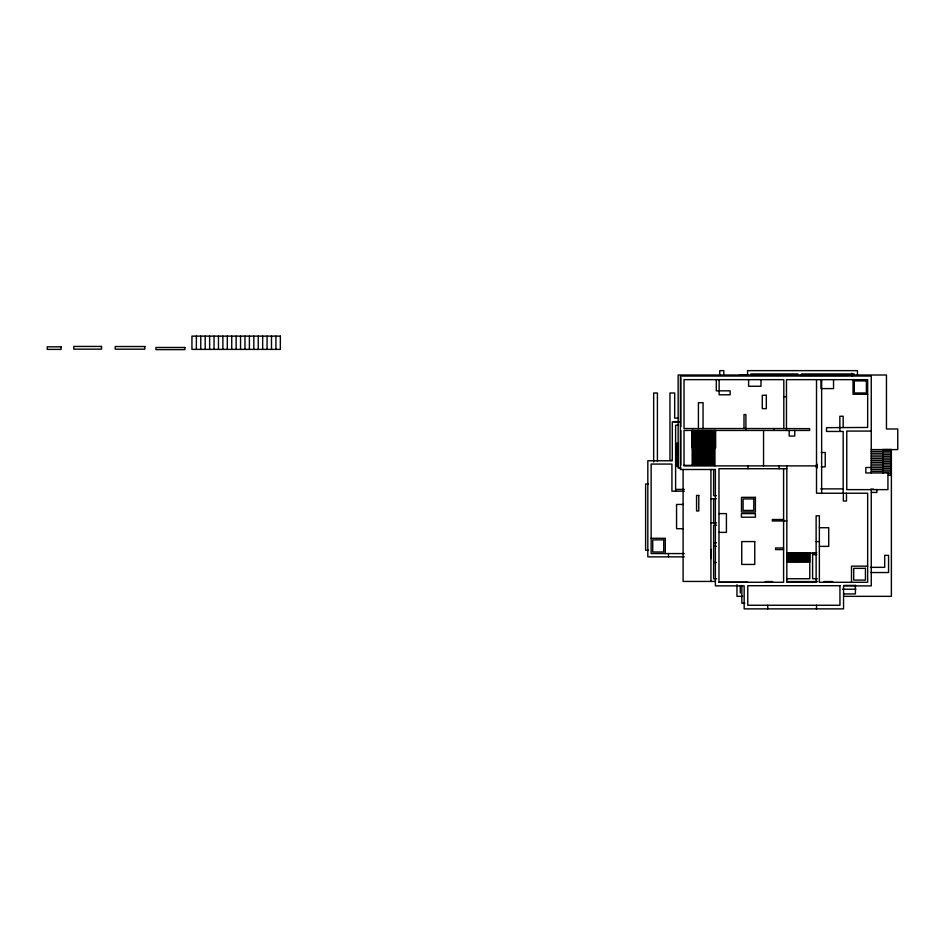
<?xml version="1.0" encoding="UTF-8"?>
<svg xmlns="http://www.w3.org/2000/svg" width="945" height="945" viewBox="0 0 945 945"><rect width="100%" height="100%" fill="white"/><g stroke="black" fill="none" stroke-linecap="round" stroke-linejoin="round"><path stroke-width="1.42" d="M786.464 430.459L786.464 379.654L867.652 379.654L867.652 427.459L826.521 427.672L826.521 431.44L843.164 431.44L843.164 493.243M750.862 373.96L797.875 373.96M801.514 373.96L854.15 373.96M739.746 374.881L748.369 374.881M800.521 375.366L848.185 375.366M867.652 394.254L853.051 394.254L853.051 379.654M783.807 396.664L786.464 396.664M677.636 418.092L674.683 418.092L674.683 392.99L669.958 392.99L669.958 460.416L672.32 460.416M673.49 421.624L679.136 421.624M679.656 421.907L672.297 421.907L672.297 460.758L647.821 460.758L647.821 556.877L684.286 556.877M678.51 425.215L675.604 425.215L675.604 491.176M783.807 428.546L684.026 428.546L684.026 379.654L783.807 379.654L783.807 428.546L809.676 428.676L809.676 430.459L684.026 430.459L684.026 465.885L816.515 465.885M871.255 431.074L846.767 431.074L846.767 489.628L887.934 489.628L887.934 472.949L865.809 472.949L865.809 467.503L871.255 467.503M675.604 443.359L678.486 443.359M675.604 444.504L678.439 444.504M675.604 445.65L678.439 445.65M675.604 446.808L678.439 446.808M675.604 447.954L678.439 447.954M675.604 449.099L678.439 449.099M882.677 449.477L891.383 449.477L891.383 596.342L843.649 596.342M871.243 449.607L897.75 449.607L897.75 428.995L886.457 428.995L886.457 375.011L678.144 375.011L678.144 468.035L681.002 468.035M675.604 450.245L678.439 450.245M882.677 451.202L891.383 451.202M675.604 451.403L678.439 451.403M871.243 451.426L882.913 451.426M821.24 452.49L825.221 452.49L825.221 466.854L821.24 466.854M675.604 452.549L678.439 452.549M882.677 452.927L891.383 452.927M871.243 453.234L882.913 453.234M675.604 453.694L678.439 453.694M882.677 454.639L891.383 454.639M675.604 454.852L678.439 454.852M871.243 455.053L882.913 455.053M675.604 455.998L678.439 455.998M882.677 456.364L891.383 456.364M871.243 456.86L882.913 456.86M675.604 457.144L678.439 457.144M882.677 458.089L891.383 458.089M675.604 458.29L678.439 458.29M871.243 458.668L882.913 458.668M675.604 459.447L678.439 459.447M882.677 459.813L891.383 459.813M871.243 460.487L882.913 460.487M675.604 460.593L678.439 460.593M882.677 461.538L891.383 461.538M675.604 461.739L678.439 461.739M871.243 462.294L882.913 462.294M675.604 462.896L678.439 462.896M882.677 463.263L891.383 463.263M675.604 464.042L678.439 464.042M871.243 464.113L882.913 464.113M882.677 464.987L891.383 464.987M675.604 465.188L678.439 465.188M683.672 465.353L713.629 465.353L713.629 447.847M871.243 465.92L882.913 465.92M675.604 466.346L678.439 466.346M882.677 466.712L891.383 466.712M871.243 467.74L882.913 467.74M882.677 468.436L891.383 468.436M786.831 468.732L718.98 468.732L718.98 582.25L783.594 582.274L783.594 468.732M871.243 469.547L882.913 469.547M882.677 470.161L891.383 470.161M871.243 471.354L882.913 471.354M882.677 471.886L891.383 471.886M888.477 473.61L891.383 473.61M888.477 475.335L891.383 475.335M648.294 483.958L645.612 483.958L645.612 550.25L648.542 550.25M820.721 488.884L843.164 488.884M870.806 489.132L873.558 489.132M675.604 489.404L684.334 489.404M684.334 491.176L671.93 491.176L671.93 464.066L651.14 464.066L651.14 553.569L684.286 553.569M871.396 492.439L876.865 492.439L876.865 489.498M716.31 495.652L713.629 495.652L713.629 469.677M710.935 498.783L716.31 498.783M683.377 504.441L676.561 504.441L676.561 528.704L683.377 528.704M718.98 513.607L726.422 513.607L726.422 532.389L718.98 532.389M783.594 519.514L772.313 519.514L772.313 520.967L786.831 520.967M710.935 522.88L716.487 522.88M716.546 525.172L713.629 525.172L713.629 578.742L716.57 578.742M819.374 527.723L828.718 527.723L828.718 546.375L819.374 546.375M651.14 538.284L665.28 538.284L665.28 553.569M816.126 541.615L819.374 541.615M713.629 542.808L716.404 542.808M713.629 546.245L716.404 546.245M783.594 547.982L775.585 547.982L775.585 549.612L783.594 549.612M786.748 552.837L809.782 552.837M816.799 552.742L812.605 552.742L812.605 578.742L817.437 578.742M786.831 553.073L816.126 553.073M786.748 553.888L809.782 553.888M812.605 554.62L816.799 554.62M786.748 554.928L809.782 554.928M786.748 555.967L809.782 555.967M786.748 557.007L809.782 557.007M786.748 558.046L809.782 558.046M786.748 559.097L809.782 559.097M786.748 560.137L809.782 560.137M786.748 561.176L809.782 561.176M786.748 562.216L809.782 562.216M713.629 562.499L716.345 562.499M867.652 566.138L851.504 566.138L851.504 582.285M870.463 567.343L884.697 567.343L884.697 555.353L888.56 555.353L888.56 572.54L870.877 572.54M787.067 578.742L809.782 578.742L809.782 552.695M715.353 581.435L683.105 581.435L683.105 469.511M765.261 581.553L772.526 581.553M786.689 581.565L817.685 581.565M823.886 581.553L832.651 581.553M718.98 582.25L747.767 582.25M765.261 582.262L772.526 582.262M823.886 582.285L832.651 582.285M843.755 585.428L855.568 585.428M842.716 589.207L855.934 589.207M843.743 593.933L855.39 593.933L855.39 585.368M742.675 596.342L736.958 596.342L736.958 584.731M744.778 603.193L741.86 603.193L741.86 585.782M882.913 449.607L882.913 473.173M871.255 472.949L871.255 376.051L680.412 376.051L680.412 469.5L715.377 469.5L715.377 585.865L744.164 585.865L744.164 608.875L843.554 608.875L843.554 585.9L871.255 585.9L871.255 489.628M857.458 375.047L857.458 370.641L747.554 370.641L747.554 374.988M851.717 373.31L851.717 376.252M846.484 493.243L846.484 501.027L843.353 501.027L843.353 493.243M843.164 427.459L843.164 416.261L839.845 416.261L839.845 431.44M833.549 379.654L833.549 388.596L821.004 388.596L821.004 379.654M821.642 379.654L821.642 493.243M816.515 379.654L816.515 493.243L867.652 493.243L867.652 582.285L819.374 582.285L819.374 515.828L816.126 515.828L816.126 582.285L786.831 582.274L786.831 465.885M816.515 605.261L816.515 608.875M794.745 430.459L794.745 436.035L789.169 436.035L789.169 430.459M794.875 552.695L794.875 562.216M779.082 465.885L779.082 468.732M773.695 428.546L773.695 430.459M767.742 605.261L767.742 608.875M763.56 430.459L763.56 465.885M760.997 379.654L760.997 386.257L748.605 386.257L748.605 379.654M748.038 465.885L748.038 468.732M745.889 430.459L745.889 414.583L743.999 414.583L743.999 428.546M740.266 585.676L740.266 593.035M723.823 374.988L723.823 370.641L719.747 370.641L719.747 375.035M719.133 379.654L719.133 394.786L730.142 394.786L730.142 390.84L716.31 390.84L716.31 379.654M715.649 430.341L715.649 447.847L692.177 447.847L692.177 430.341L692.177 465.353M714.963 430.459L714.963 465.885M714.337 430.341L714.337 447.847M713.629 498.783L713.629 522.88M713.038 430.341L713.038 447.847M712.554 447.847L712.554 465.353M711.727 430.341L711.727 447.847M711.479 447.847L711.479 465.353M710.935 469.5L710.935 581.435M710.805 549.506L710.805 558.601M710.427 430.341L710.404 465.353M709.341 447.847L709.341 465.353M709.128 430.341L709.128 447.847M708.266 447.847L708.266 465.353M707.817 430.341L707.817 447.847M707.191 447.847L707.191 465.353M706.517 430.341L706.517 447.847M706.116 447.847L706.116 465.353M705.218 430.341L705.218 447.847M705.041 447.847L705.041 465.353M703.966 447.847L703.966 465.353M703.907 430.341L703.907 447.847M703.056 428.546L703.056 402.688L698.414 402.688L698.414 428.546M702.903 447.847L702.903 465.353M702.607 430.341L702.607 447.847M701.828 447.847L701.828 465.353M701.296 430.341L701.296 447.847M700.753 447.847L700.753 465.353M699.997 430.341L699.997 447.847M699.678 447.847L699.678 465.353M698.698 430.341L698.698 447.847M698.603 447.847L698.603 465.353M697.54 447.847L697.54 465.353M697.386 430.341L697.386 447.847M696.465 447.847L696.465 465.353M696.087 430.341L696.087 447.847M695.39 447.847L695.39 465.353M694.776 430.341L694.776 447.847M694.315 447.847L694.315 465.353M693.476 430.341L693.476 447.847M693.24 447.847L693.24 465.353M680.837 377.705L680.837 426.715M680.837 430.341L680.837 465.353M668.469 553.569L668.469 556.877M657.413 461.396L657.413 392.99L653.668 392.99L653.668 461.951M275.928 336.125L275.928 349.39M271.498 336.125L271.498 349.39M267.081 336.125L267.081 349.39M262.663 336.125L262.663 349.39M258.245 336.125L258.245 349.39M253.827 336.125L253.827 349.39M249.397 336.125L249.397 349.39M244.979 336.125L244.979 349.39M240.562 336.125L240.562 349.39M236.144 336.125L236.144 349.39M231.726 336.125L231.726 349.39M227.296 336.125L227.296 349.39M222.878 336.125L222.878 349.39M218.46 336.125L218.46 349.39M214.042 336.125L214.042 349.39M209.625 336.125L209.625 349.39M205.195 336.125L205.195 349.39M200.777 336.125L200.777 349.39M196.359 336.125L196.359 349.39M817.153 467.893A2.114 2.114 0 0 1 817.153 464.231M816.823 467.456A1.961 1.961 0 0 1 816.823 464.68M816.917 466.818A1.5 1.5 0 0 1 816.917 465.318M816.988 467.291A1.736 1.736 0 0 1 816.988 464.834M280.346 336.125L191.941 336.125L191.941 349.39L280.346 349.39L280.346 336.125M101.505 346.437L73.804 346.437L73.804 349.166L101.505 349.166L101.505 346.437M144.845 346.531L115.231 346.531L115.231 349.189L144.845 349.189L144.845 346.531M61.071 346.815L47.25 346.815L47.25 349.39L61.071 349.39L61.071 346.815M184.948 347.476L155.925 347.476L155.925 349.615L184.948 349.615L184.948 347.476M866.388 380.906L854.304 380.906L854.304 392.99L866.388 392.99L866.388 380.906M766.324 395.282L762.272 395.282L762.272 408.653L766.324 408.653L766.324 395.282M698.768 495.452L696.559 495.452L696.559 510.95L698.768 510.95L698.768 495.452M755.398 497.342L741.494 497.342L741.494 512.06L755.398 512.06L755.398 497.342M753.803 498.948L743.089 498.948L743.089 510.454L753.803 510.454L753.803 498.948M755.398 513.631L741.388 513.631L741.388 517.198L755.398 517.198L755.398 513.631M663.697 539.867L652.723 539.867L652.723 551.986L663.697 551.986L663.697 539.867M754.76 541.579L741.742 541.579L741.742 564.437L754.76 564.437L754.76 541.579M865.443 568.347L853.701 568.347L853.701 580.088L865.443 580.088L865.443 568.347M839.951 585.723L747.767 585.723L747.767 605.261L839.951 605.261L839.951 585.723"/></g></svg>
